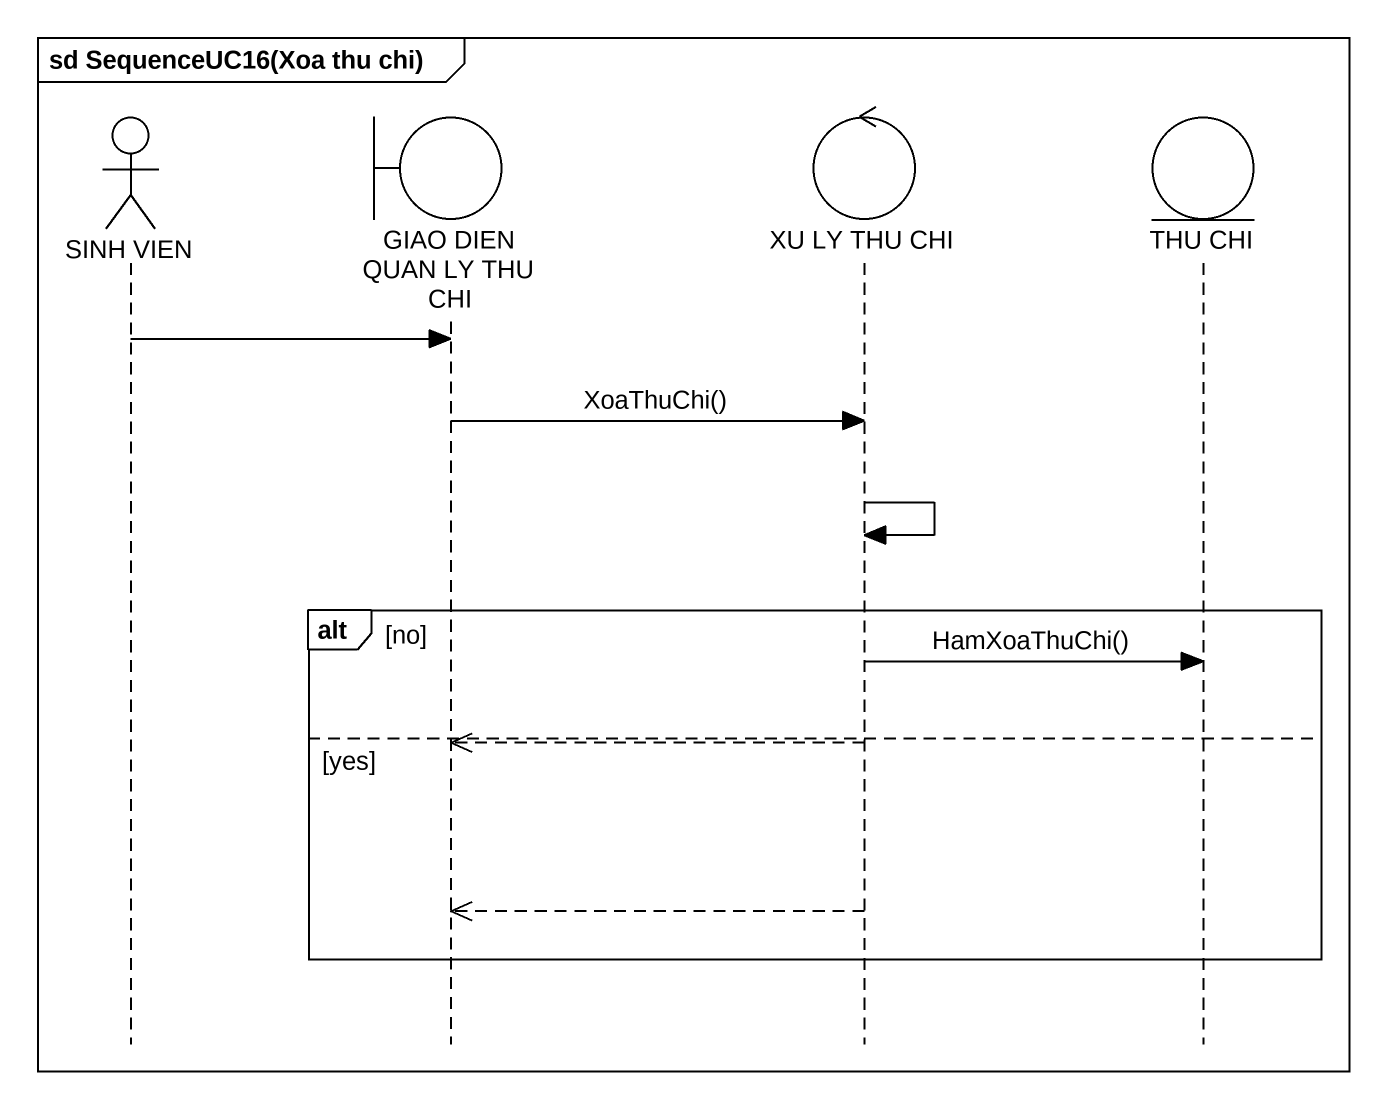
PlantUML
@startuml
mainframe sd SequenceUC16(Xoa thu chi)
hide footbox
actor "SINH VIEN" as SINH_VIEN
boundary "GIAO DIEN QUAN LY THU CHI" as GIAO_DIEN_QUAN_LY_THU_CHI
control "XU LY THU CHI" as XU_LY_THU_CHI
entity "THU CHI" as THU_CHI

SINH_VIEN -> GIAO_DIEN_QUAN_LY_THU_CHI
GIAO_DIEN_QUAN_LY_THU_CHI -> XU_LY_THU_CHI : XoaThuChi()
XU_LY_THU_CHI -> XU_LY_THU_CHI
alt no
  XU_LY_THU_CHI -> THU_CHI : HamXoaThuChi()
else yes
  XU_LY_THU_CHI -->> GIAO_DIEN_QUAN_LY_THU_CHI
  XU_LY_THU_CHI -->> GIAO_DIEN_QUAN_LY_THU_CHI
end
@enduml
